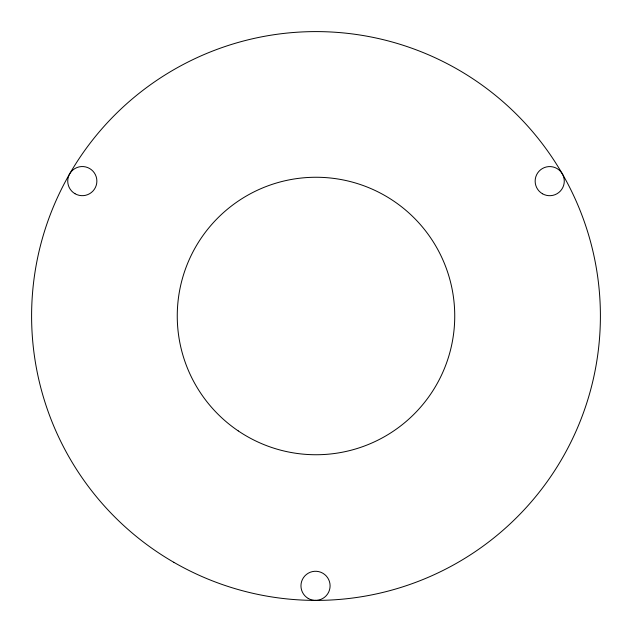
<?xml version="1.0" encoding="UTF-8"?>
<svg xmlns="http://www.w3.org/2000/svg" width="632" height="632" viewBox="0 0 632 632"><rect width="100%" height="100%" fill="white"/><g stroke="black" fill="none" stroke-linecap="round" stroke-linejoin="round"><path stroke-width="0.95" d="M315.526 600.4L315.976 600.4M308.242 598.449A14.568 14.568 0 0 0 330.094 585.832A14.568 14.568 0 0 0 308.242 573.216A14.568 14.568 0 0 0 308.242 598.449M542.43 193.748A14.568 14.568 0 0 0 564.281 181.139A14.568 14.568 0 0 0 542.43 168.523A14.568 14.568 0 0 0 542.43 193.748M75.018 193.724A14.568 14.568 0 0 0 96.87 181.108A14.568 14.568 0 0 0 75.018 168.491A14.568 14.568 0 0 0 75.018 193.724M173.8 562.298A284.4 284.4 0 0 0 600.4 316A284.4 284.4 0 0 0 173.8 69.702A284.4 284.4 0 0 0 173.8 562.298M238.232 430.898A138.74 138.74 0 0 0 454.384 325.899A138.74 138.74 0 0 0 255.375 191.204A138.74 138.74 0 0 0 238.232 430.898"/></g></svg>
